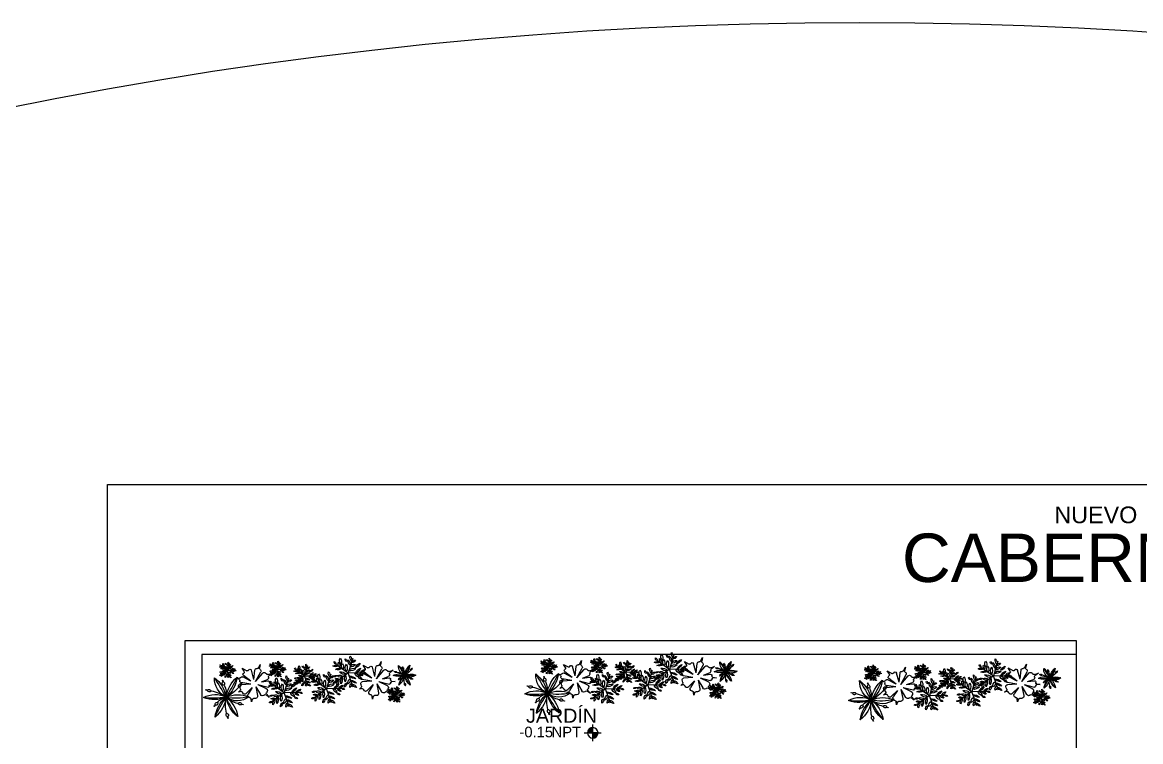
# Model space of a CAD drawing. Header units: metres. Extents: x 116 to 542, y -164 to 56.
# Drawn here: x 487.62 to 499.55, y -80.79 to -73.12 of the extents above; entities that cross this region are included whole.
import ezdxf
from ezdxf.enums import TextEntityAlignment as Align

# ---------------------------------------------------------------- set-up
doc = ezdxf.new("R2010")
doc.units = ezdxf.units.M
for name, color, linetype in [('A-ACABADOS PISOS', 1, 'Continuous'), ('A-TEXTOS', 7, 'Continuous'), ('AR-169$0$A-ESCALON', 8, 'Continuous'), ('AR-169$0$A-JARDIN', 8, 'Continuous'), ('AR-169$0$A-MUROS BAJOS', 8, 'Continuous'), ('AR-169$0$A-TEXTOS', 8, 'Continuous'), ('AR-169$0$Ar-Niveles', 8, 'Continuous'), ('AR-169$0$Ar-Texto', 7, 'Continuous')]:
    doc.layers.add(name, color=color, linetype=linetype)
doc.layers.add('AR-169$0$Ar-Area', color=8, linetype='Continuous', plot=False)
doc.styles.add('AR-169$0$Anot_Arial', font='arial.ttf')
doc.styles.add('AR-169$0$Standard', font='arial.ttf')
doc.styles.get("Standard").update_dxf_attribs({"font": 'arial.ttf'})
pattern_1 = [(0, (-2.923953, -1.1144057), (0, 0.0025), [])]

# ---------------------------------------------------------------- blocks, each defined once
blk = doc.blocks.new('*U71')
at = {"layer": 'AR-169$0$Ar-Niveles'}
h = blk.add_hatch(dxfattribs=at)
h.set_pattern_fill('_USER', color=256, scale=0.0025, style=0, pattern_type=0)
h.set_pattern_definition([(0, (-2.923953, -1.1144057), (0, 0.0025), [])])
h.paths.add_polyline_path([(-2.549, -0.739), (-2.924, -0.739, 0.414214), (-2.549, -1.114)])
h = blk.add_hatch(dxfattribs=at)
h.set_pattern_fill('_USER', color=256, scale=0.0025, style=0, pattern_type=0)
h.set_pattern_definition(pattern_1)
h.paths.add_polyline_path([(-2.549, -0.364), (-2.549, -0.739), (-2.174, -0.739, 0.414214)])
h = blk.add_hatch(dxfattribs=at)
h.set_pattern_fill('_USER', color=256, scale=0.0025, style=0, pattern_type=0)
h.set_pattern_definition(pattern_1)
h.paths.add_polyline_path([(-2.549, -0.364), (-2.549, -0.739), (-2.174, -0.739, 0.414214)])
for p, q in [((-1.949, -0.739), (-3.149, -0.739)), ((-2.549, -1.339), (-2.549, -0.139))]:
    blk.add_line(p, q, dxfattribs=at)
blk.add_circle((-2.549, -0.739), 0.375, dxfattribs=at)
at = {"layer": 'AR-169$0$Ar-Area', "style": 'AR-169$0$Anot_Arial', "flags": 1}
blk.add_attdef('ESP_AREA', text='', height=0.75, dxfattribs=at).set_placement((0, -2.5), align=Align.BOTTOM_CENTER)
at = {"layer": 'AR-169$0$Ar-Niveles', "style": 'AR-169$0$Anot_Arial'}
for tag, p in [('NIV_TIPO', (-1.78, -1.052)), ('VAL_NIV', (0.283, -1.052))]:
    blk.add_attdef(tag, p, '', height=0.75, dxfattribs=at)
at = {"layer": 'AR-169$0$Ar-Texto', "style": 'AR-169$0$Anot_Arial'}
for tag, p in [('ID_ESP01', (0, 1.5)), ('ID_ESP02', (0, 0))]:
    blk.add_attdef(tag, text='', height=1, dxfattribs=at).set_placement(p, align=Align.BOTTOM_CENTER)
blk = doc.blocks.new('*U131')
at = {"color": 0}
for p, q in [((1.557, 0.557), (1.673, 0.201)), ((0.976, 0.044), (0.84, 0.285)), ((0.9, 0.383), (0.852, 0.47)), ((0.852, 0.47), (0.874, 0.382)), ((1.015, 0.1), (0.988, 0.33)), ((1.015, 0.1), (1.074, 0.328)), ((1.302, 0.386), (1.188, 0.319)), ((1.253, 0.305), (1.302, 0.386)), ((1.977, 0.421), (1.673, 0.201)), ((2.675, 0.396), (2.756, 0.147)), ((2.969, 0.301), (2.756, 0.147)), ((3.435, 0.32), (3.248, 0.32)), ((3.377, 0.498), (3.435, 0.32)), ((3.377, 0.141), (3.435, 0.32)), ((3.587, 0.43), (3.435, 0.32)), ((3.435, 0.32), (3.587, 0.209)), ((3.896, 0.367), (3.847, 0.453)), ((3.847, 0.453), (3.87, 0.365)), ((4.011, 0.084), (3.983, 0.314)), ((4.011, 0.084), (4.07, 0.312)), ((4.298, 0.37), (4.183, 0.303)), ((4.249, 0.289), (4.298, 0.37)), ((4.672, 0.32), (4.484, 0.32)), ((4.614, 0.498), (4.672, 0.32)), ((4.614, 0.141), (4.672, 0.32)), ((4.823, 0.43), (4.672, 0.32)), ((4.672, 0.32), (4.823, 0.209)), ((0.668, 0.215), (0.56, 0.247)), ((0.56, 0.247), (0.645, 0.179)), ((0.832, 0.038), (0.659, 0.055)), ((0.832, 0.038), (0.683, 0.09)), ((0.976, 0.044), (0.789, 0.252)), ((1.091, 0.057), (1.27, 0.201)), ((1.091, 0.057), (1.291, 0.168)), ((1.097, -0.015), (1.338, 0.029)), ((1.673, 0.201), (1.298, 0.201)), ((1.441, 0.146), (1.373, 0.137)), ((1.381, 0.108), (1.441, 0.146)), ((1.557, -0.156), (1.673, 0.201)), ((1.673, 0.201), (1.977, -0.02)), ((2.102, 0.179), (2.217, -0.177)), ((2.521, 0.043), (2.217, -0.177)), ((2.756, 0.147), (2.494, 0.147)), ((2.675, -0.103), (2.756, 0.147)), ((2.756, 0.147), (2.969, -0.008)), ((3.152, 0.102), (3.267, -0.255)), ((3.664, 0.199), (3.556, 0.231)), ((3.556, 0.231), (3.641, 0.163)), ((3.828, 0.021), (3.655, 0.038)), ((3.828, 0.021), (3.679, 0.074)), ((3.972, 0.028), (3.785, 0.236)), ((3.972, 0.028), (3.836, 0.269)), ((4.086, 0.041), (4.266, 0.184)), ((4.086, 0.041), (4.287, 0.152)), ((4.093, -0.031), (4.333, 0.013)), ((4.437, 0.129), (4.369, 0.121)), ((4.376, 0.092), (4.437, 0.129)), ((0.448, -0.187), (0.506, -0.365)), ((0.658, -0.255), (0.506, -0.365)), ((0.604, -0.022), (0.517, -0.037)), ((0.517, -0.037), (0.602, -0.039)), ((0.711, -0.272), (0.65, -0.35)), ((0.92, -0.028), (0.67, -0.098)), ((0.92, -0.028), (0.718, -0.131)), ((0.974, -0.082), (0.861, -0.28)), ((0.974, -0.082), (0.931, -0.304)), ((1.061, -0.1), (1.166, -0.26)), ((1.061, -0.1), (1.224, -0.254)), ((1.097, -0.015), (1.333, -0.029)), ((1.353, -0.19), (1.405, -0.211)), ((1.405, -0.211), (1.358, -0.167)), ((2.217, -0.177), (1.842, -0.177)), ((2.102, -0.534), (2.217, -0.177)), ((2.217, -0.177), (2.521, -0.398)), ((3.267, -0.255), (2.892, -0.255)), ((3.152, -0.612), (3.267, -0.255)), ((3.571, -0.034), (3.267, -0.255)), ((3.267, -0.255), (3.571, -0.475)), ((3.599, -0.038), (3.513, -0.053)), ((3.513, -0.053), (3.598, -0.055)), ((3.916, -0.044), (3.666, -0.114)), ((3.916, -0.044), (3.713, -0.148)), ((3.97, -0.098), (3.856, -0.296)), ((3.97, -0.098), (3.927, -0.32)), ((4.057, -0.116), (4.162, -0.276)), ((4.057, -0.116), (4.22, -0.27)), ((4.093, -0.031), (4.329, -0.045)), ((4.349, -0.206), (4.401, -0.227)), ((4.401, -0.227), (4.353, -0.183)), ((0.506, -0.365), (0.318, -0.365)), ((0.448, -0.543), (0.506, -0.365)), ((0.506, -0.365), (0.658, -0.475)), ((0.65, -0.35), (0.723, -0.288)), ((1.066, -0.394), (1.087, -0.457)), ((1.087, -0.457), (1.095, -0.383)), ((3.707, -0.289), (3.645, -0.367)), ((3.645, -0.367), (3.719, -0.305)), ((4.062, -0.41), (4.083, -0.473)), ((4.083, -0.473), (4.09, -0.399))]:
    blk.add_line(p, q, dxfattribs=at)
for points in [[(1.582, 0.482, 0.261043), (1.619, 0.615, 0.259294)], [(1.742, 0.554, 0.324763), (1.703, 0.487, 0.468787)], [(1.861, 0.569, 0.282421), (1.845, 0.42, 0.407667)], [(1.377, 0.201, 0.261043), (1.263, 0.277, 0.259294)], [(1.486, 0.201, 0.221754), (1.365, 0.309, 0.220269)], [(1.495, 0.325, 0.221754), (1.375, 0.433, 0.220269)], [(1.48, 0.305, 0.231142), (1.656, 0.254, 0.333648)], [(1.489, 0.409, 0.282421), (1.626, 0.347, 0.407667)], [(1.491, 0.512, 0.370665), (1.59, 0.456, 0.295133)], [(1.615, 0.379, 0.221754), (1.681, 0.527, 0.220269)], [(1.712, 0.417, 0.231142), (1.718, 0.233, 0.333648)], [(1.815, 0.44, 0.282421), (1.798, 0.291, 0.407667)], [(1.825, 0.311, 0.221754), (1.986, 0.294, 0.220269)], [(1.913, 0.47, 0.370665), (1.89, 0.358, 0.295133)], [(1.913, 0.375, 0.261043), (2.05, 0.38, 0.259294)], [(2.016, 0.489, 0.324763), (1.977, 0.421, 0.468787)], [(2.632, 0.233, 0.221754), (2.548, 0.309, 0.220269)], [(2.628, 0.293, 0.282421), (2.723, 0.249, 0.407667)], [(2.629, 0.365, 0.370665), (2.698, 0.325, 0.295133)], [(2.692, 0.344, 0.261043), (2.719, 0.436, 0.259294)], [(2.716, 0.272, 0.221754), (2.762, 0.375, 0.220269)], [(2.784, 0.298, 0.231142), (2.788, 0.17, 0.333648)], [(2.805, 0.394, 0.324763), (2.777, 0.347, 0.468787)], [(2.855, 0.314, 0.282421), (2.844, 0.21, 0.407667)], [(2.888, 0.404, 0.282421), (2.877, 0.3, 0.407667)], [(2.924, 0.335, 0.370665), (2.908, 0.257, 0.295133)], [(2.924, 0.269, 0.261043), (3.02, 0.272, 0.259294)], [(2.996, 0.348, 0.324763), (2.969, 0.301, 0.468787)], [(3.212, 0.304, 0.324763), (3.248, 0.32, 0.468787)], [(3.287, 0.32, 0.261043), (3.23, 0.358, 0.259294)], [(3.259, 0.281, 0.370665), (3.301, 0.32, 0.295133)], [(3.341, 0.32, 0.221754), (3.281, 0.374, 0.220269)], [(3.346, 0.382, 0.221754), (3.286, 0.436, 0.220269)], [(3.308, 0.264, 0.282421), (3.358, 0.32, 0.407667)], [(3.339, 0.372, 0.231142), (3.427, 0.346, 0.333648)], [(3.422, 0.28, 0.204868), (3.342, 0.246, 0.203496)], [(3.343, 0.424, 0.282421), (3.411, 0.393, 0.407667)], [(3.344, 0.475, 0.370665), (3.394, 0.447, 0.295133)], [(3.389, 0.46, 0.261043), (3.408, 0.527, 0.259294)], [(3.406, 0.409, 0.221754), (3.439, 0.483, 0.220269)], [(3.455, 0.428, 0.231142), (3.458, 0.336, 0.333648)], [(3.47, 0.496, 0.324763), (3.45, 0.463, 0.468787)], [(3.544, 0.334, 0.231142), (3.458, 0.303, 0.333648)], [(3.469, 0.295, 0.204868), (3.476, 0.208, 0.203496)], [(3.506, 0.439, 0.282421), (3.498, 0.365, 0.407667)], [(3.571, 0.289, 0.282421), (3.498, 0.274, 0.407667)], [(3.511, 0.375, 0.221754), (3.592, 0.366, 0.220269)], [(3.529, 0.504, 0.282421), (3.521, 0.429, 0.407667)], [(3.555, 0.454, 0.370665), (3.544, 0.398, 0.295133)], [(3.555, 0.407, 0.261043), (3.624, 0.409, 0.259294)], [(3.615, 0.281, 0.324763), (3.576, 0.289, 0.468787)], [(3.606, 0.464, 0.324763), (3.587, 0.43, 0.468787)], [(4.448, 0.304, 0.324763), (4.484, 0.32, 0.468787)], [(4.523, 0.32, 0.261043), (4.466, 0.358, 0.259294)], [(4.495, 0.281, 0.370665), (4.538, 0.32, 0.295133)], [(4.578, 0.32, 0.221754), (4.518, 0.374, 0.220269)], [(4.582, 0.382, 0.221754), (4.522, 0.436, 0.220269)], [(4.544, 0.264, 0.282421), (4.594, 0.32, 0.407667)], [(4.575, 0.372, 0.231142), (4.663, 0.346, 0.333648)], [(4.659, 0.28, 0.204868), (4.578, 0.246, 0.203496)], [(4.579, 0.424, 0.282421), (4.648, 0.393, 0.407667)], [(4.58, 0.475, 0.370665), (4.63, 0.447, 0.295133)], [(4.626, 0.46, 0.261043), (4.644, 0.527, 0.259294)], [(4.643, 0.409, 0.221754), (4.675, 0.483, 0.220269)], [(4.691, 0.428, 0.231142), (4.694, 0.336, 0.333648)], [(4.706, 0.496, 0.324763), (4.686, 0.463, 0.468787)], [(4.78, 0.334, 0.231142), (4.694, 0.303, 0.333648)], [(4.705, 0.295, 0.204868), (4.713, 0.208, 0.203496)], [(4.742, 0.439, 0.282421), (4.734, 0.365, 0.407667)], [(4.807, 0.289, 0.282421), (4.734, 0.274, 0.407667)], [(4.747, 0.375, 0.221754), (4.828, 0.366, 0.220269)], [(4.766, 0.504, 0.282421), (4.757, 0.429, 0.407667)], [(4.791, 0.454, 0.370665), (4.78, 0.398, 0.295133)], [(4.791, 0.407, 0.261043), (4.86, 0.409, 0.259294)], [(4.851, 0.281, 0.324763), (4.813, 0.289, 0.468787)], [(4.843, 0.464, 0.324763), (4.823, 0.43, 0.468787)], [(1.227, 0.169, 0.324763), (1.298, 0.201, 0.468787)], [(1.321, 0.124, 0.370665), (1.405, 0.201, 0.295133)], [(1.344, 0.042, 0.324763), (1.415, 0.074, 0.468787)], [(1.418, 0.09, 0.282421), (1.519, 0.201, 0.407667)], [(1.615, 0.022, 0.221754), (1.475, -0.059, 0.220269)], [(1.647, 0.121, 0.204868), (1.486, 0.054, 0.203496)], [(1.7, -0.076, 0.282421), (1.626, 0.054, 0.407667)], [(1.891, 0.23, 0.231142), (1.718, 0.168, 0.333648)], [(1.741, 0.152, 0.204868), (1.755, -0.023, 0.203496)], [(1.945, 0.14, 0.282421), (1.798, 0.11, 0.407667)], [(1.825, 0.09, 0.221754), (1.859, -0.068, 0.220269)], [(2.004, 0.056, 0.370665), (1.89, 0.043, 0.295133)], [(1.913, 0.027, 0.261043), (1.96, -0.102, 0.259294)], [(2.039, -0.054, 0.221754), (1.919, 0.055, 0.220269)], [(2.032, 0.123, 0.324763), (1.956, 0.139, 0.468787)], [(2.033, 0.031, 0.282421), (2.17, -0.031, 0.407667)], [(2.035, 0.134, 0.370665), (2.135, 0.077, 0.295133)], [(2.126, 0.104, 0.261043), (2.163, 0.236, 0.259294)], [(2.16, 0.001, 0.221754), (2.225, 0.149, 0.220269)], [(2.257, 0.038, 0.231142), (2.263, -0.145, 0.333648)], [(2.286, 0.176, 0.324763), (2.247, 0.108, 0.468787)], [(2.359, 0.062, 0.282421), (2.342, -0.087, 0.407667)], [(2.406, 0.191, 0.282421), (2.389, 0.042, 0.407667)], [(2.457, 0.092, 0.370665), (2.434, -0.02, 0.295133)], [(2.444, 0.124, 0.324763), (2.494, 0.147, 0.468787)], [(2.457, -0.003, 0.261043), (2.594, 0.002, 0.259294)], [(2.549, 0.147, 0.261043), (2.469, 0.2, 0.259294)], [(2.51, 0.093, 0.370665), (2.569, 0.147, 0.295133)], [(2.56, 0.111, 0.324763), (2.521, 0.043, 0.468787)], [(2.526, 0.036, 0.324763), (2.576, 0.058, 0.468787)], [(2.625, 0.147, 0.221754), (2.541, 0.223, 0.220269)], [(2.578, 0.069, 0.282421), (2.649, 0.147, 0.407667)], [(2.716, 0.022, 0.221754), (2.618, -0.035, 0.220269)], [(2.621, 0.22, 0.231142), (2.744, 0.184, 0.333648)], [(2.738, 0.091, 0.204868), (2.625, 0.044, 0.203496)], [(2.775, -0.047, 0.282421), (2.723, 0.044, 0.407667)], [(2.909, 0.167, 0.231142), (2.788, 0.124, 0.333648)], [(2.804, 0.112, 0.204868), (2.814, -0.01, 0.203496)], [(2.947, 0.104, 0.282421), (2.844, 0.083, 0.407667)], [(2.863, 0.07, 0.221754), (2.886, -0.041, 0.220269)], [(2.863, 0.224, 0.221754), (2.975, 0.212, 0.220269)], [(2.988, 0.045, 0.370665), (2.908, 0.036, 0.295133)], [(2.924, 0.025, 0.261043), (2.958, -0.065, 0.259294)], [(3.008, 0.092, 0.324763), (2.954, 0.104, 0.468787)], [(3.085, 0.056, 0.370665), (3.185, 0, 0.295133)], [(3.176, 0.027, 0.261043), (3.213, 0.159, 0.259294)], [(3.209, -0.077, 0.221754), (3.275, 0.071, 0.220269)], [(3.271, 0.24, 0.324763), (3.306, 0.256, 0.468787)], [(3.336, 0.099, 0.324763), (3.297, 0.031, 0.468787)], [(3.406, 0.23, 0.221754), (3.336, 0.19, 0.220269)], [(3.389, 0.179, 0.261043), (3.336, 0.136, 0.259294)], [(3.417, 0.14, 0.370665), (3.394, 0.192, 0.295133)], [(3.448, 0.181, 0.282421), (3.411, 0.246, 0.407667)], [(3.456, 0.113, 0.282421), (3.439, -0.036, 0.407667)], [(3.484, 0.144, 0.370665), (3.46, 0.196, 0.295133)], [(3.507, 0.015, 0.370665), (3.484, -0.097, 0.295133)], [(3.511, 0.264, 0.221754), (3.528, 0.185, 0.220269)], [(3.6, 0.247, 0.370665), (3.544, 0.241, 0.295133)], [(3.555, 0.233, 0.261043), (3.579, 0.168, 0.259294)], [(3.61, 0.033, 0.324763), (3.571, -0.034, 0.468787)], [(3.625, 0.201, 0.324763), (3.587, 0.209, 0.468787)], [(4.507, 0.24, 0.324763), (4.543, 0.256, 0.468787)], [(4.626, 0.179, 0.261043), (4.572, 0.136, 0.259294)], [(4.643, 0.23, 0.221754), (4.573, 0.19, 0.220269)], [(4.654, 0.14, 0.370665), (4.63, 0.192, 0.295133)], [(4.685, 0.181, 0.282421), (4.648, 0.246, 0.407667)], [(4.72, 0.144, 0.370665), (4.697, 0.196, 0.295133)], [(4.747, 0.264, 0.221754), (4.764, 0.185, 0.220269)], [(4.837, 0.247, 0.370665), (4.78, 0.241, 0.295133)], [(4.791, 0.233, 0.261043), (4.815, 0.168, 0.259294)], [(4.862, 0.201, 0.324763), (4.823, 0.209, 0.468787)], [(0.417, -0.303, 0.221754), (0.357, -0.249, 0.220269)], [(0.414, -0.261, 0.282421), (0.482, -0.292, 0.407667)], [(0.415, -0.209, 0.370665), (0.464, -0.238, 0.295133)], [(0.46, -0.224, 0.261043), (0.479, -0.158, 0.259294)], [(0.477, -0.276, 0.221754), (0.51, -0.202, 0.220269)], [(0.526, -0.257, 0.231142), (0.528, -0.349, 0.333648)], [(0.54, -0.188, 0.324763), (0.521, -0.222, 0.468787)], [(0.577, -0.245, 0.282421), (0.568, -0.32, 0.407667)], [(0.6, -0.181, 0.282421), (0.592, -0.255, 0.407667)], [(0.626, -0.23, 0.370665), (0.614, -0.286, 0.295133)], [(0.626, -0.278, 0.261043), (0.694, -0.275, 0.259294)], [(0.677, -0.221, 0.324763), (0.658, -0.255, 0.468787)], [(1.582, -0.081, 0.261043), (1.474, -0.166, 0.259294)], [(1.638, -0.158, 0.370665), (1.59, -0.054, 0.295133)], [(1.771, -0.151, 0.370665), (1.724, -0.047, 0.295133)], [(1.771, -0.209, 0.324763), (1.842, -0.177, 0.468787)], [(1.921, -0.177, 0.261043), (1.807, -0.101, 0.259294)], [(1.865, -0.255, 0.370665), (1.949, -0.177, 0.295133)], [(2.03, -0.177, 0.221754), (1.91, -0.069, 0.220269)], [(1.962, -0.288, 0.282421), (2.063, -0.177, 0.407667)], [(2.053, -0.036, 0.324763), (1.977, -0.02, 0.468787)], [(2.024, -0.073, 0.231142), (2.2, -0.124, 0.333648)], [(2.192, -0.257, 0.204868), (2.03, -0.325, 0.203496)], [(2.435, -0.148, 0.231142), (2.263, -0.21, 0.333648)], [(2.285, -0.226, 0.204868), (2.299, -0.401, 0.203496)], [(2.489, -0.238, 0.282421), (2.342, -0.268, 0.407667)], [(2.369, -0.067, 0.221754), (2.53, -0.084, 0.220269)], [(2.576, -0.255, 0.324763), (2.5, -0.239, 0.468787)], [(2.692, -0.05, 0.261043), (2.617, -0.11, 0.259294)], [(2.732, -0.105, 0.370665), (2.698, -0.032, 0.295133)], [(2.825, -0.1, 0.370665), (2.792, -0.027, 0.295133)], [(2.821, -0.287, 0.324763), (2.892, -0.255, 0.468787)], [(2.971, -0.255, 0.261043), (2.857, -0.179, 0.259294)], [(2.915, -0.332, 0.370665), (2.999, -0.255, 0.295133)], [(3.08, -0.255, 0.221754), (2.96, -0.147, 0.220269)], [(3.022, -0.019, 0.324763), (2.969, -0.008, 0.468787)], [(3.089, -0.131, 0.221754), (2.969, -0.023, 0.220269)], [(3.012, -0.366, 0.282421), (3.113, -0.255, 0.407667)], [(3.074, -0.151, 0.231142), (3.25, -0.202, 0.333648)], [(3.083, -0.046, 0.282421), (3.22, -0.108, 0.407667)], [(3.307, -0.039, 0.231142), (3.313, -0.222, 0.333648)], [(3.485, -0.226, 0.231142), (3.313, -0.288, 0.333648)], [(3.409, -0.015, 0.282421), (3.392, -0.164, 0.407667)], [(3.419, -0.145, 0.221754), (3.58, -0.162, 0.220269)], [(3.507, -0.081, 0.261043), (3.644, -0.075, 0.259294)], [(0.283, -0.381, 0.324763), (0.318, -0.365, 0.468787)], [(0.358, -0.365, 0.261043), (0.301, -0.327, 0.259294)], [(0.33, -0.404, 0.370665), (0.372, -0.365, 0.295133)], [(0.341, -0.444, 0.324763), (0.377, -0.428, 0.468787)], [(0.412, -0.365, 0.221754), (0.352, -0.311, 0.220269)], [(0.378, -0.42, 0.282421), (0.429, -0.365, 0.407667)], [(0.46, -0.506, 0.261043), (0.406, -0.548, 0.259294)], [(0.477, -0.454, 0.221754), (0.407, -0.495, 0.220269)], [(0.409, -0.313, 0.231142), (0.497, -0.339, 0.333648)], [(0.493, -0.405, 0.204868), (0.412, -0.439, 0.203496)], [(0.488, -0.545, 0.370665), (0.464, -0.493, 0.295133)], [(0.519, -0.504, 0.282421), (0.482, -0.438, 0.407667)], [(0.615, -0.35, 0.231142), (0.528, -0.381, 0.333648)], [(0.555, -0.541, 0.370665), (0.531, -0.489, 0.295133)], [(0.54, -0.39, 0.204868), (0.547, -0.477, 0.203496)], [(0.642, -0.395, 0.282421), (0.568, -0.41, 0.407667)], [(0.582, -0.42, 0.221754), (0.599, -0.499, 0.220269)], [(0.582, -0.31, 0.221754), (0.662, -0.318, 0.220269)], [(0.671, -0.438, 0.370665), (0.614, -0.444, 0.295133)], [(0.626, -0.452, 0.261043), (0.649, -0.517, 0.259294)], [(0.685, -0.404, 0.324763), (0.647, -0.396, 0.468787)], [(0.696, -0.483, 0.324763), (0.658, -0.475, 0.468787)], [(1.888, -0.336, 0.324763), (1.959, -0.304, 0.468787)], [(2.126, -0.459, 0.261043), (2.018, -0.544, 0.259294)], [(2.16, -0.356, 0.221754), (2.019, -0.437, 0.220269)], [(2.182, -0.536, 0.370665), (2.135, -0.432, 0.295133)], [(2.244, -0.454, 0.282421), (2.17, -0.324, 0.407667)], [(2.315, -0.529, 0.370665), (2.268, -0.425, 0.295133)], [(2.369, -0.288, 0.221754), (2.403, -0.446, 0.220269)], [(2.548, -0.322, 0.370665), (2.434, -0.335, 0.295133)], [(2.457, -0.352, 0.261043), (2.505, -0.48, 0.259294)], [(2.597, -0.414, 0.324763), (2.521, -0.398, 0.468787)], [(2.938, -0.413, 0.324763), (3.009, -0.381, 0.468787)], [(3.176, -0.536, 0.261043), (3.068, -0.622, 0.259294)], [(3.209, -0.433, 0.221754), (3.069, -0.514, 0.220269)], [(3.242, -0.334, 0.204868), (3.08, -0.402, 0.203496)], [(3.232, -0.614, 0.370665), (3.185, -0.51, 0.295133)], [(3.294, -0.532, 0.282421), (3.22, -0.402, 0.407667)], [(3.365, -0.607, 0.370665), (3.318, -0.503, 0.295133)], [(3.335, -0.304, 0.204868), (3.349, -0.478, 0.203496)], [(3.539, -0.315, 0.282421), (3.392, -0.346, 0.407667)], [(3.419, -0.365, 0.221754), (3.453, -0.523, 0.220269)], [(3.598, -0.4, 0.370665), (3.484, -0.412, 0.295133)], [(3.507, -0.429, 0.261043), (3.555, -0.558, 0.259294)], [(3.626, -0.332, 0.324763), (3.55, -0.316, 0.468787)], [(3.647, -0.491, 0.324763), (3.571, -0.475, 0.468787)]]:
    blk.add_lwpolyline(points, format="xyb", close=True, dxfattribs=at)
for points in [[(0.127, 0.24), (0.129, 0.243, 0.25671), (0.126, 0.265), (0.125, 0.267, 0.253087), (0.106, 0.276), (0.098, 0.276), (0.087, 0.291), (0.083, 0.288), (0.097, 0.275), (0.096, 0.267, 0.180577), (0.101, 0.252), (0.103, 0.249, 0.152032), (0.114, 0.241), (0.126, 0.237, 0.099521), (0.286, 0.115)], [(0.308, 0.264), (0.311, 0.265, 0.25671), (0.328, 0.279), (0.329, 0.28, 0.253087), (0.326, 0.302), (0.321, 0.308), (0.328, 0.326), (0.323, 0.327), (0.32, 0.308), (0.313, 0.304, 0.180577), (0.303, 0.292), (0.302, 0.289, 0.152032), (0.301, 0.276), (0.305, 0.263, 0.13427), (0.285, 0.115)], [(0.139, 0.036), (0.136, 0.039, 0.25671), (0.115, 0.045), (0.113, 0.045, 0.253087), (0.097, 0.032), (0.094, 0.024), (0.075, 0.02), (0.077, 0.015), (0.094, 0.023), (0.102, 0.019, 0.180577), (0.117, 0.017), (0.121, 0.017, 0.152032), (0.132, 0.024), (0.141, 0.034, 0.120121), (0.287, 0.114)], [(0.281, -0.084), (0.277, -0.085, 0.25671), (0.261, -0.1), (0.261, -0.102, 0.253087), (0.264, -0.123), (0.269, -0.129), (0.264, -0.147), (0.269, -0.149), (0.271, -0.13), (0.278, -0.125, 0.180577), (0.287, -0.112), (0.288, -0.109, 0.152032), (0.288, -0.096), (0.284, -0.084, 0.099521), (0.285, 0.118)], [(0.471, 0.196), (0.473, 0.193, 0.25671), (0.493, 0.185), (0.495, 0.185, 0.253087), (0.513, 0.198), (0.516, 0.205), (0.535, 0.208), (0.534, 0.213), (0.516, 0.207), (0.509, 0.211, 0.180577), (0.493, 0.214), (0.49, 0.213, 0.152032), (0.478, 0.207), (0.469, 0.199, 0.099521), (0.286, 0.113)], [(0.392, 0.053), (0.391, 0.05, 0.25671), (0.393, 0.029), (0.395, 0.027, 0.253087), (0.414, 0.018), (0.422, 0.018), (0.434, 0.003), (0.437, 0.007), (0.423, 0.02), (0.423, 0.028, 0.180577), (0.419, 0.043), (0.416, 0.045, 0.152032), (0.405, 0.053), (0.393, 0.057, 0.16647), (0.286, 0.112)], [(4.392, -0.092), (4.395, -0.086, 0.25671), (4.39, -0.043), (4.388, -0.039, 0.253087), (4.35, -0.02), (4.334, -0.02), (4.311, 0.01), (4.303, 0.004), (4.331, -0.023), (4.33, -0.039, 0.180577), (4.339, -0.069), (4.343, -0.075, 0.152032), (4.365, -0.09), (4.389, -0.099, 0.099521), (4.709, -0.343)], [(4.753, -0.045), (4.76, -0.044, 0.25671), (4.793, -0.016), (4.795, -0.012, 0.253087), (4.789, 0.031), (4.78, 0.043), (4.792, 0.079), (4.783, 0.082), (4.777, 0.044), (4.763, 0.036, 0.180577), (4.743, 0.012), (4.74, 0.005, 0.152032), (4.739, -0.021), (4.746, -0.046, 0.13427), (4.708, -0.342)], [(5.079, -0.181), (5.084, -0.186, 0.25671), (5.124, -0.202), (5.128, -0.202, 0.253087), (5.163, -0.177), (5.169, -0.163), (5.207, -0.156), (5.205, -0.147), (5.169, -0.159), (5.155, -0.151, 0.180577), (5.124, -0.145), (5.117, -0.146, 0.152032), (5.093, -0.158), (5.075, -0.176, 0.099521), (4.71, -0.347)], [(4.414, -0.5), (4.409, -0.495, 0.25671), (4.368, -0.482), (4.364, -0.482, 0.253087), (4.331, -0.51), (4.325, -0.524), (4.288, -0.533), (4.29, -0.542), (4.326, -0.527), (4.34, -0.535, 0.180577), (4.371, -0.539), (4.378, -0.538, 0.152032), (4.401, -0.524), (4.419, -0.505, 0.120121), (4.711, -0.344)], [(4.698, -0.741), (4.691, -0.743, 0.25671), (4.659, -0.773), (4.658, -0.776, 0.253087), (4.666, -0.819), (4.676, -0.831), (4.665, -0.867), (4.674, -0.87), (4.679, -0.832), (4.693, -0.823, 0.180577), (4.711, -0.798), (4.713, -0.791, 0.152032), (4.713, -0.764), (4.705, -0.74, 0.099521), (4.707, -0.337)], [(4.921, -0.466), (4.918, -0.473, 0.25671), (4.924, -0.515), (4.926, -0.519, 0.253087), (4.965, -0.537), (4.981, -0.536), (5.004, -0.566), (5.012, -0.56), (4.983, -0.534), (4.984, -0.517, 0.180577), (4.974, -0.487), (4.97, -0.482, 0.152032), (4.948, -0.467), (4.923, -0.459, 0.16647), (4.709, -0.349)]]:
    blk.add_lwpolyline(points, format="xyb", dxfattribs=at)
for centre, radius, start, end in [((0.516, 0.411), 0.376, 188.0077, 231.9923), ((-0.087, 0.063), 0.376, 8.0077, 51.9923), ((8.514, 4.978), 9.559, 208.898, 210.6044), ((0.17, 0.344), 0.257, 296.7801, 3.2199), ((0.657, 0.063), 0.376, 128.0077, 171.9923), ((5.28, -2.541), 5.655, 149.1484, 151.9945), ((0.88, 0.307), 0.045, 117.183, 209.3525), ((0.845, 0.374), 0.03, 297.183, 14.5427), ((0.926, 0.398), 0.03, 209.4905, 282.7264), ((0.943, 0.325), 0.045, 6.8468, 102.7264), ((1.11, 0.319), 0.0375, 22.6616, 165.6519), ((1.172, 0.345), 0.03, 202.6616, 300.3171), ((1.279, 0.289), 0.03, 149.0114, 241.9041), ((3.875, 0.291), 0.045, 117.183, 209.3525), ((3.841, 0.358), 0.03, 297.183, 14.5427), ((3.922, 0.382), 0.03, 209.4905, 282.7264), ((3.939, 0.309), 0.045, 6.8468, 102.7264), ((4.106, 0.303), 0.0375, 22.6616, 165.6519), ((4.168, 0.329), 0.03, 202.6616, 300.3171), ((4.275, 0.273), 0.03, 149.0114, 241.9041), ((0.145, -0.233), 0.376, 68.0077, 111.9923), ((0.145, 0.296), 0.229, 232.1843, 307.8157), ((0.148, 0.771), 0.671, 257.6424, 281.9433), ((0.516, -0.181), 0.376, 128.0077, 171.9923), ((-0.087, 0.167), 0.376, 308.0077, 351.9923), ((-0.934, 0.672), 1.343, 323.4087, 335.3126), ((0.426, -0.146), 0.297, 61.7165, 118.2835), ((0.054, -0.181), 0.376, 8.0077, 51.9923), ((0.657, 0.167), 0.376, 188.0077, 231.9923), ((0.426, 0.463), 0.376, 248.0077, 291.9923), ((-0.694, -0.619), 1.223, 23.6582, 36.6712), ((0.424, 1.008), 0.904, 261.3528, 279.079), ((0.598, 0.008), 0.03, 280.2857, 16.2525), ((0.656, 0.025), 0.03, 84.3787, 196.2525), ((0.627, 0.156), 0.03, 342.1834, 51.516), ((0.698, 0.133), 0.045, 162.1834, 250.4376), ((0.676, 0.244), 0.03, 253.4024, 323.0187), ((1, 0), 0.375, 137.7746, 143.0187), ((0.756, 0.222), 0.045, 41.9722, 137.7746), ((1.247, 0.23), 0.0375, 308.5759, 61.9041), ((1.309, 0.136), 0.0375, 27.3575, 119.0401), ((1.331, 0.066), 0.0375, 280.4417, 13.9985), ((1.369, 0.167), 0.03, 207.3575, 277.3015), ((1.396, 0.083), 0.03, 121.6862, 193.9985), ((3.594, -0.008), 0.03, 280.2857, 16.2525), ((3.652, 0.009), 0.03, 84.3787, 196.2525), ((3.622, 0.14), 0.03, 342.1834, 51.516), ((3.694, 0.117), 0.045, 162.1834, 250.4376), ((3.672, 0.227), 0.03, 253.4024, 323.0187), ((3.996, -0.016), 0.375, 137.7746, 143.0187), ((3.751, 0.206), 0.045, 41.9722, 137.7746), ((4.243, 0.214), 0.0375, 308.5759, 61.9041), ((4.305, 0.119), 0.0375, 27.3575, 119.0401), ((4.327, 0.05), 0.0375, 280.4417, 13.9985), ((4.365, 0.15), 0.03, 207.3575, 277.3015), ((4.392, 0.066), 0.03, 121.6862, 193.9985), ((5.17, 0.249), 0.751, 188.0077, 231.9923), ((3.964, -0.447), 0.751, 8.0077, 51.9923), ((21.164, 9.384), 19.119, 208.898, 210.6044), ((4.476, 0.116), 0.513, 296.7801, 3.2199), ((5.451, -0.447), 0.751, 128.0077, 171.9923), ((14.698, -5.655), 11.309, 149.1484, 151.9945), ((0.602, -0.069), 0.03, 359.7066, 89.0375), ((0.662, -0.069), 0.03, 179.7066, 285.6208), ((0.745, -0.185), 0.06, 117.0583, 230.0395), ((0.687, -0.254), 0.03, 321.9727, 50.0395), ((1.116, -0.293), 0.06, 291.5419, 33.1692), ((1.25, -0.227), 0.0375, 226.5166, 317.7148), ((1, 0), 0.375, 317.7148, 327.5509), ((1.342, -0.217), 0.03, 67.2977, 147.5509), ((1.331, -0.066), 0.0375, 348.7104, 86.66), ((1.378, -0.145), 0.03, 158.999, 227.0624), ((1, 0), 0.375, 338.999, 348.7104), ((3.598, -0.085), 0.03, 359.7066, 89.0375), ((3.658, -0.085), 0.03, 179.7066, 285.6208), ((3.741, -0.201), 0.06, 117.0583, 230.0395), ((3.683, -0.27), 0.03, 321.9727, 50.0395), ((4.111, -0.309), 0.06, 291.5419, 33.1692), ((4.245, -0.243), 0.0375, 226.5166, 317.7148), ((3.996, -0.016), 0.375, 317.7148, 327.5509), ((4.337, -0.233), 0.03, 67.2977, 147.5509), ((4.327, -0.082), 0.0375, 348.7104, 86.66), ((4.374, -0.161), 0.03, 158.999, 227.0624), ((3.996, -0.016), 0.375, 338.999, 348.7104), ((4.989, -0.865), 0.594, 61.7165, 118.2835), ((0.742, -0.311), 0.03, 42.8614, 130.2141), ((0.808, -0.25), 0.06, 222.8614, 330.236), ((0.99, -0.315), 0.06, 169.114, 268.196), ((1, 0), 0.375, 268.196, 275.3676), ((1.038, -0.403), 0.03, 18.4452, 95.3676), ((1.124, -0.385), 0.03, 107.8963, 174.4692), ((1, 0), 0.375, 287.8963, 291.5419), ((3.738, -0.327), 0.03, 42.8614, 130.2141), ((3.804, -0.266), 0.06, 222.8614, 330.236), ((3.986, -0.331), 0.06, 169.114, 268.196), ((3.996, -0.016), 0.375, 268.196, 275.3676), ((4.034, -0.419), 0.03, 18.4452, 95.3676), ((4.12, -0.402), 0.03, 107.8963, 174.4692), ((3.996, -0.016), 0.375, 287.8963, 291.5419), ((4.426, -1.039), 0.751, 68.0077, 111.9923), ((4.426, 0.02), 0.459, 232.1843, 307.8157), ((4.432, 0.969), 1.342, 257.6424, 281.9433), ((5.17, -0.934), 0.751, 128.0077, 171.9923), ((3.964, -0.238), 0.751, 308.0077, 351.9923), ((2.269, 0.772), 2.686, 323.4087, 335.3126), ((4.245, -0.934), 0.751, 8.0077, 51.9923), ((5.451, -0.238), 0.751, 188.0077, 231.9923), ((4.989, 0.354), 0.751, 248.0077, 291.9923), ((2.748, -1.811), 2.446, 23.6582, 36.6712), ((4.985, 1.443), 1.808, 261.3528, 279.079)]:
    blk.add_arc(centre, radius, start, end, dxfattribs=at)

msp = doc.modelspace()

# ---------------------------------------------------------------- linework, layer by layer
msp.add_circle((496.5529, -118.4388), 45.3176)
at = {"layer": 'A-ACABADOS PISOS'}
msp.add_lwpolyline([(488.53, -78.047), (509.8778, -78.047), (509.8778, -109.1029), (488.53, -109.1029)], close=True, dxfattribs=at)
at = {"layer": 'AR-169$0$A-ESCALON'}
msp.add_lwpolyline([(498.8587, -79.8604), (498.8587, -98.7104)], dxfattribs=at)
at = {"layer": 'AR-169$0$A-MUROS BAJOS'}
msp.add_lwpolyline([(489.5387, -83.0804), (489.3587, -83.0804), (489.3587, -79.7104), (498.8587, -79.7104), (498.8587, -79.8604), (489.5387, -79.8604)], close=True, dxfattribs=at)

# ---------------------------------------------------------------- block references
at = {"layer": 'AR-169$0$A-JARDIN', "xscale": -0.4307330751640057, "yscale": 0.4307330751640057, "zscale": 0.4307330751640057, "rotation": 1.096504404901593}
for p in [(491.8206, -80.1301), (495.2464, -80.0903), (498.6999, -80.1605)]:
    msp.add_blockref('*U131', p, dxfattribs=at)
at = {"layer": 'AR-169$0$A-TEXTOS'}
ref = msp.add_blockref('*U71', (493.3229, -80.5863), dxfattribs=dict(at, xscale=-0.15, yscale=0.15, zscale=0.15))
ref.add_attrib('ID_ESP02', 'JARDÍN', dxfattribs={"layer": 'AR-169$0$Ar-Texto', "height": 0.15, "rotation": 0, "style": 'AR-169$0$Standard'}).set_placement((493.3727, -80.6338), align=Align.BOTTOM_CENTER)
ref.add_attrib('NIV_TIPO', 'NPT', (493.2668, -80.7441), dxfattribs={"layer": 'AR-169$0$Ar-Niveles', "height": 0.1125, "style": 'AR-169$0$Anot_Arial'})
ref.add_attrib('VAL_NIV', '-0.15', (492.9236, -80.7441), dxfattribs={"layer": 'AR-169$0$Ar-Niveles', "height": 0.1125, "style": 'AR-169$0$Anot_Arial'})

# ---------------------------------------------------------------- texts
at = {"layer": 'A-TEXTOS', "color": 1}
for s, height, p in [('NUEVO', 0.17817, (498.6269, -78.4616)), ('CABERNET', 0.51629, (497.0021, -79.088))]:
    msp.add_text(s, height=height, dxfattribs=at).set_placement(p)

doc.saveas('drawing.dxf')
